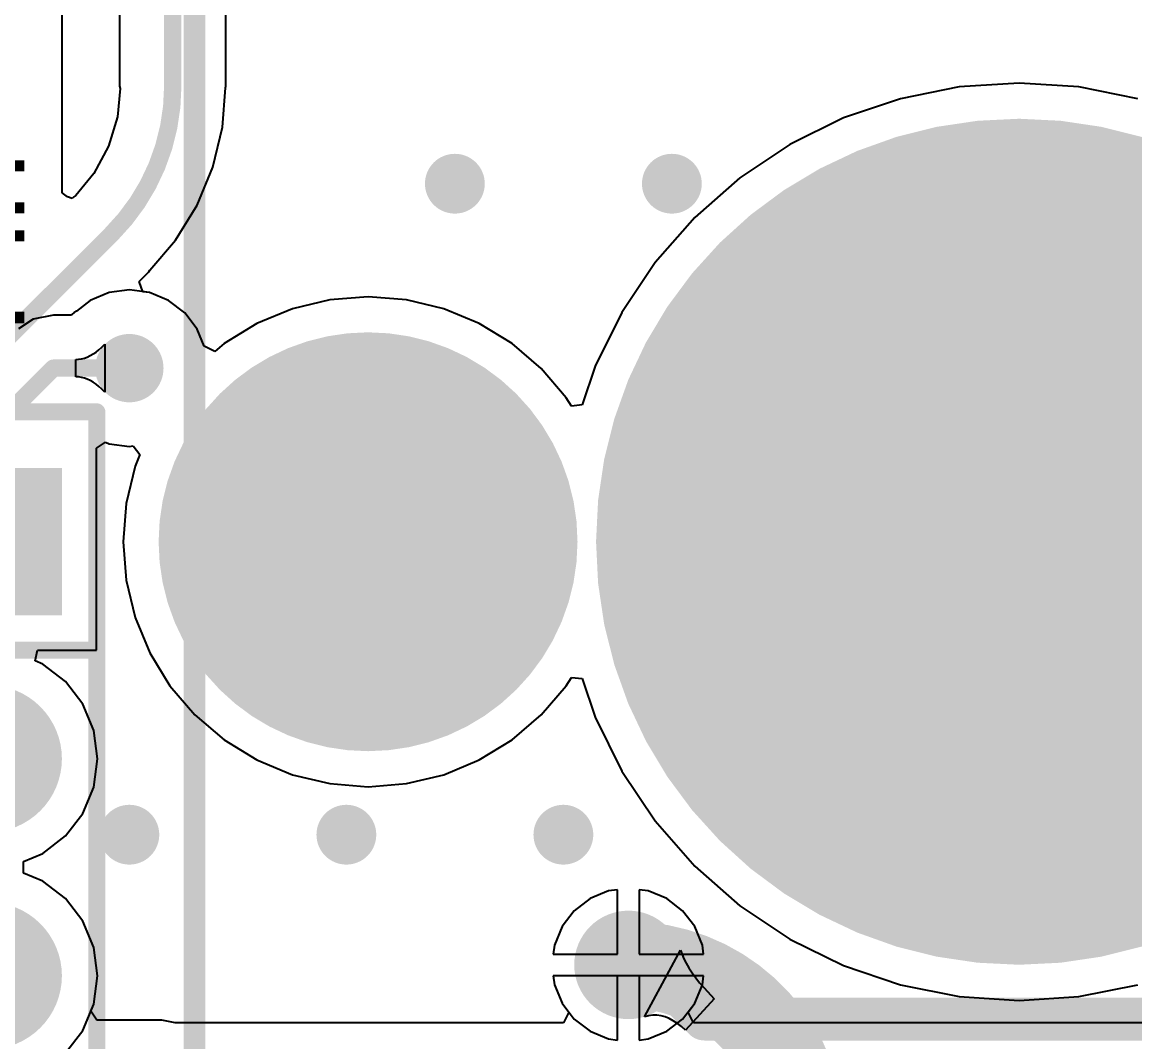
# Model space of a CAD drawing. Header units: millimetres. Extents: x -0.28 to 4.38, y -0.01 to 4.88.
# Drawn here: x 1.241 to 1.753, y 2.4 to 2.869 of the extents above; entities that cross this region are included whole.
import ezdxf

# ---------------------------------------------------------------- set-up
doc = ezdxf.new("R2010")
doc.units = ezdxf.units.MM
doc.header["$MEASUREMENT"] = 0
for name, color, linetype in [('BottomLayer', 5, 'Continuous'), ('BottomOverlay', 54, 'Continuous'), ('BottomSolder', 6, 'Continuous'), ('MultiLayer', 9, 'Continuous'), ('PadHoleLayer', 156, 'Continuous'), ('TopLayer', 1, 'Continuous'), ('TopOverlay', 2, 'Continuous'), ('TopSolder', 216, 'Continuous'), ('ViaHoleLayer', 16, 'Continuous')]:
    doc.layers.add(name, color=color, linetype=linetype)

# ---------------------------------------------------------------- blocks, each defined once
blk = doc.blocks.new('AS5047D_M______B_26')
at = {"layer": 'BottomLayer'}
for points, const_width in [([(0.25374, 0.6, 1), (0.34626, 0.6, 1)], 0.09252), ([(0.20453, 0.3, 1), (0.39547, 0.3, 1)], 0.19094)]:
    blk.add_lwpolyline(points, format="xyb", close=True, dxfattribs=dict(at, const_width=const_width))
at = {"layer": 'BottomOverlay', "const_width": 0.01}
blk.add_lwpolyline([(-0.05, 0.68), (0.64, 0.68)], dxfattribs=at)
at = {"layer": 'BottomSolder'}
for points, const_width in [([(0.25174, 0.6, 1), (0.34826, 0.6, 1)], 0.09652), ([(0.20253, 0.3, 1), (0.39747, 0.3, 1)], 0.19494)]:
    blk.add_lwpolyline(points, format="xyb", close=True, dxfattribs=dict(at, const_width=const_width))
at = {"layer": 'MultiLayer'}
for points, const_width in [([(0.25374, 0.6, 1), (0.34626, 0.6, 1)], 0.09252), ([(0.20453, 0.3, 1), (0.39547, 0.3, 1)], 0.19094)]:
    blk.add_lwpolyline(points, format="xyb", close=True, dxfattribs=dict(at, const_width=const_width))
at = {"layer": 'PadHoleLayer'}
for points, const_width in [([(0.26063, 0.6, 1), (0.33937, 0.6, 1)], 0.07874), ([(0.21142, 0.3, 1), (0.38858, 0.3, 1)], 0.17717)]:
    blk.add_lwpolyline(points, format="xyb", close=True, dxfattribs=dict(at, const_width=const_width))
at = {"layer": 'TopLayer'}
for points, const_width in [([(0.25374, 0.6, 1), (0.34626, 0.6, 1)], 0.09252), ([(0.20453, 0.3, 1), (0.39547, 0.3, 1)], 0.19094)]:
    blk.add_lwpolyline(points, format="xyb", close=True, dxfattribs=dict(at, const_width=const_width))
at = {"layer": 'TopSolder'}
for points, const_width in [([(0.25174, 0.6, 1), (0.34826, 0.6, 1)], 0.09652), ([(0.20253, 0.3, 1), (0.39747, 0.3, 1)], 0.19494)]:
    blk.add_lwpolyline(points, format="xyb", close=True, dxfattribs=dict(at, const_width=const_width))
blk = doc.blocks.new('JP4_C1T_85')
at = {"layer": 'BottomLayer', "const_width": 0.02992}
for points in [[(0.08504, 0, 1), (0.11496, 0, 1)], [(0.18504, 0, 1), (0.21496, 0, 1)], [(0.28504, 0, 1), (0.31496, 0, 1)]]:
    blk.add_lwpolyline(points, format="xyb", close=True, dxfattribs=at)
at = {"layer": 'BottomLayer'}
blk.add_solid([(-0.02992, -0.02992), (0.02992, -0.02992), (-0.02992, 0.02992), (0.02992, 0.02992)], dxfattribs=at)
at = {"layer": 'BottomSolder', "const_width": 0.03392}
for points in [[(0.08304, 0, 1), (0.11696, 0, 1)], [(0.18304, 0, 1), (0.21696, 0, 1)], [(0.28304, 0, 1), (0.31696, 0, 1)]]:
    blk.add_lwpolyline(points, format="xyb", close=True, dxfattribs=at)
at = {"layer": 'BottomSolder'}
blk.add_solid([(-0.03392, -0.03392), (0.03392, -0.03392), (-0.03392, 0.03392), (0.03392, 0.03392)], dxfattribs=at)
at = {"layer": 'MultiLayer', "const_width": 0.02992}
for points in [[(0.08504, 0, 1), (0.11496, 0, 1)], [(0.18504, 0, 1), (0.21496, 0, 1)], [(0.28504, 0, 1), (0.31496, 0, 1)]]:
    blk.add_lwpolyline(points, format="xyb", close=True, dxfattribs=at)
at = {"layer": 'MultiLayer'}
blk.add_solid([(-0.02992, -0.02992), (0.02992, -0.02992), (-0.02992, 0.02992), (0.02992, 0.02992)], dxfattribs=at)
at = {"layer": 'PadHoleLayer', "const_width": 0.02008}
for points in [[(-0.01004, 0, 1), (0.01004, 0, 1)], [(0.08996, 0, 1), (0.11004, 0, 1)], [(0.18996, 0, 1), (0.21004, 0, 1)], [(0.28996, 0, 1), (0.31004, 0, 1)]]:
    blk.add_lwpolyline(points, format="xyb", close=True, dxfattribs=at)
at = {"layer": 'TopLayer', "const_width": 0.02992}
for points in [[(0.08504, 0, 1), (0.11496, 0, 1)], [(0.18504, 0, 1), (0.21496, 0, 1)], [(0.28504, 0, 1), (0.31496, 0, 1)]]:
    blk.add_lwpolyline(points, format="xyb", close=True, dxfattribs=at)
at = {"layer": 'TopLayer'}
blk.add_solid([(-0.02992, -0.02992), (0.02992, -0.02992), (-0.02992, 0.02992), (0.02992, 0.02992)], dxfattribs=at)
at = {"layer": 'TopOverlay', "const_width": 0.00787}
for points in [[(0.35985, 0.05), (-0.05984, 0.05)], [(-0.05984, -0.05), (-0.05984, 0.05)], [(0.05, -0.05), (0.05, 0.05)], [(0.35985, -0.05), (0.35985, 0.05)], [(0.35985, -0.05), (-0.05984, -0.05)]]:
    blk.add_lwpolyline(points, dxfattribs=at)
at = {"layer": 'TopOverlay', "const_width": 0.00394}
for points in [[(-0.06181, 0.05, 1), (-0.05787, 0.05, 1)], [(-0.06181, 0.05, 1), (-0.05787, 0.05, 1)], [(0.04803, 0.05, 1), (0.05197, 0.05, 1)], [(0.35788, 0.05, 1), (0.36182, 0.05, 1)], [(0.35788, 0.05, 1), (0.36182, 0.05, 1)], [(-0.06181, -0.05, 1), (-0.05787, -0.05, 1)], [(-0.06181, -0.05, 1), (-0.05787, -0.05, 1)], [(0.04803, -0.05, 1), (0.05197, -0.05, 1)], [(0.35788, -0.05, 1), (0.36182, -0.05, 1)], [(0.35788, -0.05, 1), (0.36182, -0.05, 1)]]:
    blk.add_lwpolyline(points, format="xyb", close=True, dxfattribs=at)
at = {"layer": 'TopSolder', "const_width": 0.03392}
for points in [[(0.08304, 0, 1), (0.11696, 0, 1)], [(0.18304, 0, 1), (0.21696, 0, 1)], [(0.28304, 0, 1), (0.31696, 0, 1)]]:
    blk.add_lwpolyline(points, format="xyb", close=True, dxfattribs=at)
at = {"layer": 'TopSolder'}
blk.add_solid([(-0.03392, -0.03392), (0.03392, -0.03392), (-0.03392, 0.03392), (0.03392, 0.03392)], dxfattribs=at)

msp = doc.modelspace()

# ---------------------------------------------------------------- linework, layer by layer
at = {"layer": 'BottomLayer'}
for p, q in [((1.25911, 2.79079), (1.25911, 3.55157)), ((1.28553, 3.47872), (1.28553, 2.84)), ((1.33447, 2.84), (1.33447, 3.46858)), ((1.7, 2.8414), (1.67241, 2.83959)), ((1.72759, 2.83959), (1.7, 2.8414)), ((1.28574, 2.83893), (1.28446, 2.82587)), ((1.28553, 2.84), (1.28574, 2.83893)), ((1.33288, 2.82108), (1.33431, 2.83919)), ((1.33431, 2.83919), (1.33447, 2.84)), ((1.67241, 2.83959), (1.64529, 2.83419)), ((1.75471, 2.83419), (1.72759, 2.83959)), ((1.64529, 2.83419), (1.6191, 2.82531)), ((1.28446, 2.82587), (1.28034, 2.81229)), ((1.6191, 2.82531), (1.5943, 2.81308)), ((1.32845, 2.80263), (1.33288, 2.82108)), ((1.28034, 2.81229), (1.27364, 2.79977)), ((1.5943, 2.81308), (1.57131, 2.79771)), ((1.27364, 2.79977), (1.26532, 2.78963)), ((1.32119, 2.78509), (1.32845, 2.80263)), ((1.57131, 2.79771), (1.55052, 2.77948)), ((1.26154, 2.78902), (1.25911, 2.79079)), ((1.26359, 2.7882), (1.26154, 2.78902)), ((1.26441, 2.78902), (1.26359, 2.7882)), ((1.26532, 2.78963), (1.26441, 2.78902)), ((1.31128, 2.76891), (1.32119, 2.78509)), ((1.55052, 2.77948), (1.53229, 2.75869)), ((1.29948, 2.7551), (1.31128, 2.76891)), ((1.53229, 2.75869), (1.51692, 2.7357)), ((1.29458, 2.74998), (1.29902, 2.75441)), ((1.29902, 2.75441), (1.29948, 2.7551)), ((1.29619, 2.74524), (1.29458, 2.74998)), ((1.29933, 2.74483), (1.29619, 2.74524)), ((1.30803, 2.74123), (1.29933, 2.74483)), ((1.4, 2.74287), (1.38234, 2.74148)), ((1.41766, 2.74148), (1.4, 2.74287)), ((1.3155, 2.7355), (1.30803, 2.74123)), ((1.38234, 2.74148), (1.36512, 2.73734)), ((1.43488, 2.73734), (1.41766, 2.74148)), ((1.32123, 2.72803), (1.3155, 2.7355)), ((1.36512, 2.73734), (1.34876, 2.73057)), ((1.45124, 2.73057), (1.43488, 2.73734)), ((1.51692, 2.7357), (1.50469, 2.7109)), ((1.32452, 2.72008), (1.32123, 2.72803)), ((1.34876, 2.73057), (1.33366, 2.72131)), ((1.46634, 2.72131), (1.45124, 2.73057)), ((1.32945, 2.71772), (1.32452, 2.72008)), ((1.33366, 2.72131), (1.32945, 2.71772)), ((1.47981, 2.70981), (1.46634, 2.72131)), ((1.49131, 2.69634), (1.47981, 2.70981)), ((1.50469, 2.7109), (1.49864, 2.69305)), ((1.49367, 2.6925), (1.49131, 2.69634)), ((1.49864, 2.69305), (1.49367, 2.6925)), ((1.27492, 2.67305), (1.27908, 2.67583)), ((1.27492, 2.58008), (1.27492, 2.67305)), ((1.27908, 2.67583), (1.28067, 2.67517)), ((1.28067, 2.67517), (1.29, 2.67394)), ((1.29, 2.67394), (1.29182, 2.67418)), ((1.29182, 2.67418), (1.29487, 2.67022)), ((1.29487, 2.67022), (1.29266, 2.66488)), ((1.29266, 2.66488), (1.28852, 2.64766)), ((1.28852, 2.64766), (1.28713, 2.63)), ((1.28713, 2.63), (1.28852, 2.61234)), ((1.28852, 2.61234), (1.29266, 2.59512)), ((1.29266, 2.59512), (1.29943, 2.57876)), ((1.24662, 2.57508), (1.24761, 2.58008)), ((1.24761, 2.58008), (1.27492, 2.58008)), ((1.29943, 2.57876), (1.30869, 2.56366)), ((1.25018, 2.57361), (1.24662, 2.57508)), ((1.2606, 2.5656), (1.25018, 2.57361)), ((1.26861, 2.55518), (1.2606, 2.5656)), ((1.30869, 2.56366), (1.32019, 2.55019)), ((1.47981, 2.55019), (1.49131, 2.56366)), ((1.49131, 2.56366), (1.49367, 2.5675)), ((1.49367, 2.5675), (1.49864, 2.56695)), ((1.49864, 2.56695), (1.50469, 2.5491)), ((1.27364, 2.54303), (1.26861, 2.55518)), ((1.32019, 2.55019), (1.33366, 2.53869)), ((1.46634, 2.53869), (1.47981, 2.55019)), ((1.50469, 2.5491), (1.51692, 2.5243)), ((1.27535, 2.53), (1.27364, 2.54303)), ((1.33366, 2.53869), (1.34876, 2.52943)), ((1.45124, 2.52943), (1.46634, 2.53869)), ((1.27364, 2.51697), (1.27535, 2.53)), ((1.34876, 2.52943), (1.36512, 2.52266)), ((1.43488, 2.52266), (1.45124, 2.52943)), ((1.36512, 2.52266), (1.38234, 2.51852)), ((1.41766, 2.51852), (1.43488, 2.52266)), ((1.51692, 2.5243), (1.53229, 2.50131)), ((1.38234, 2.51852), (1.4, 2.51713)), ((1.4, 2.51713), (1.41766, 2.51852)), ((1.26861, 2.50482), (1.27364, 2.51697)), ((1.2606, 2.4944), (1.26861, 2.50482)), ((1.53229, 2.50131), (1.55052, 2.48052)), ((1.25018, 2.48639), (1.2606, 2.4944)), ((1.24127, 2.48271), (1.25018, 2.48639)), ((1.24127, 2.47729), (1.24127, 2.48271)), ((1.25018, 2.47361), (1.24127, 2.47729)), ((1.55052, 2.48052), (1.57131, 2.46229)), ((1.2606, 2.4656), (1.25018, 2.47361)), ((1.51086, 2.4691), (1.50235, 2.46557)), ((1.515, 2.46964), (1.51086, 2.4691)), ((1.515, 2.44), (1.515, 2.46964)), ((1.52914, 2.4691), (1.525, 2.46964)), ((1.525, 2.46964), (1.525, 2.44)), ((1.53765, 2.46557), (1.52914, 2.4691)), ((1.26861, 2.45518), (1.2606, 2.4656)), ((1.50235, 2.46557), (1.49504, 2.45996)), ((1.54496, 2.45996), (1.53765, 2.46557)), ((1.57131, 2.46229), (1.5943, 2.44692)), ((1.49504, 2.45996), (1.48943, 2.45265)), ((1.55057, 2.45265), (1.54496, 2.45996)), ((1.27364, 2.44303), (1.26861, 2.45518)), ((1.48943, 2.45265), (1.4859, 2.44414)), ((1.5541, 2.44414), (1.55057, 2.45265)), ((1.5943, 2.44692), (1.6191, 2.43469)), ((1.27535, 2.43), (1.27364, 2.44303)), ((1.4859, 2.44414), (1.48536, 2.44)), ((1.52731, 2.41109), (1.54405, 2.44183)), ((1.54405, 2.44183), (1.5447, 2.43986)), ((1.55464, 2.44), (1.5541, 2.44414)), ((1.48536, 2.44), (1.515, 2.44)), ((1.525, 2.44), (1.55464, 2.44)), ((1.5447, 2.43986), (1.54555, 2.43782)), ((1.54555, 2.43782), (1.5466, 2.43573)), ((1.5466, 2.43573), (1.54785, 2.43358)), ((1.27364, 2.41697), (1.27535, 2.43)), ((1.55464, 2.43), (1.48536, 2.43)), ((1.48536, 2.43), (1.4859, 2.42586)), ((1.54785, 2.43358), (1.5493, 2.43136)), ((1.5493, 2.43136), (1.55279, 2.42676)), ((1.5541, 2.42586), (1.55464, 2.43)), ((1.6191, 2.43469), (1.64529, 2.42581)), ((1.4859, 2.42586), (1.48943, 2.41735)), ((1.55057, 2.41735), (1.5541, 2.42586)), ((1.55279, 2.42676), (1.55484, 2.42436)), ((1.64529, 2.42581), (1.67241, 2.42041)), ((1.72759, 2.42041), (1.75471, 2.42581)), ((1.55484, 2.42436), (1.55952, 2.4194)), ((1.67241, 2.42041), (1.7, 2.4186)), ((1.7, 2.4186), (1.72759, 2.42041)), ((1.27225, 2.41363), (1.27364, 2.41697)), ((1.48943, 2.41735), (1.49257, 2.41325)), ((1.55952, 2.4194), (1.54622, 2.40487)), ((1.54743, 2.41325), (1.55057, 2.41735)), ((1.27503, 2.40947), (1.27225, 2.41363)), ((1.49257, 2.41325), (1.49011, 2.40825)), ((1.52925, 2.41156), (1.52731, 2.41109)), ((1.53117, 2.41179), (1.52925, 2.41156)), ((1.53309, 2.41178), (1.53117, 2.41179)), ((1.535, 2.41152), (1.53309, 2.41178)), ((1.53689, 2.41102), (1.535, 2.41152)), ((1.53878, 2.41028), (1.53689, 2.41102)), ((1.54065, 2.40929), (1.53878, 2.41028)), ((1.54989, 2.40825), (1.54743, 2.41325)), ((1.305, 2.40947), (1.27503, 2.40947)), ((1.31114, 2.40825), (1.305, 2.40947)), ((1.49011, 2.40825), (1.31114, 2.40825)), ((1.54252, 2.40806), (1.54065, 2.40929)), ((1.54437, 2.40658), (1.54252, 2.40806)), ((1.54622, 2.40487), (1.54437, 2.40658)), ((1.94622, 2.40825), (1.54989, 2.40825))]:
    msp.add_line(p, q, dxfattribs=at)
for points, const_width in [([(1.31, 2.84), (1.31, 3.47872)], 0.008), ([(1.0725, 2.5625), (1.28172, 2.77172)], 0.008), ([(1.53, 2.43), (1.53213, 2.43)], 0.01969), ([(1.53213, 2.43), (1.53607, 2.42606)], 0.01969), ([(1.53607, 2.42606), (1.53894, 2.42606)], 0.01969), ([(1.53894, 2.42606), (1.555, 2.41)], 0.01969), ([(1.555, 2.41), (2.055, 2.41)], 0.01969)]:
    msp.add_lwpolyline(points, dxfattribs=dict(at, const_width=const_width))
at = {"layer": 'BottomLayer', "const_width": 0.008}
msp.add_lwpolyline([(1.31, 2.84, -0.198912), (1.28172, 2.77172)], format="xyb", dxfattribs=at)
at = {"layer": 'BottomLayer'}
for points, const_width in [([(1.308, 2.84, 1), (1.312, 2.84, 1)], 0.004), ([(1.308, 2.84, 1), (1.312, 2.84, 1)], 0.004), ([(1.43311, 2.795, 1), (1.44689, 2.795, 1)], 0.01378), ([(1.53311, 2.795, 1), (1.54689, 2.795, 1)], 0.01378), ([(1.27972, 2.77172, 1), (1.28372, 2.77172, 1)], 0.004), ([(1.27972, 2.77172, 1), (1.28372, 2.77172, 1)], 0.004), ([(1.28213, 2.71, 1), (1.29787, 2.71, 1)], 0.01575), ([(1.28311, 2.495, 1), (1.29689, 2.495, 1)], 0.01378), ([(1.38311, 2.495, 1), (1.39689, 2.495, 1)], 0.01378), ([(1.48311, 2.495, 1), (1.49689, 2.495, 1)], 0.01378), ([(1.5075, 2.435, 1), (1.5325, 2.435, 1)], 0.025), ([(1.52508, 2.43, 1), (1.53492, 2.43, 1)], 0.00984), ([(1.52721, 2.43, 1), (1.53705, 2.43, 1)], 0.00984), ([(1.52721, 2.43, 1), (1.53705, 2.43, 1)], 0.00984), ([(1.53115, 2.42606, 1), (1.54099, 2.42606, 1)], 0.00984), ([(1.53115, 2.42606, 1), (1.54099, 2.42606, 1)], 0.00984), ([(1.53402, 2.42606, 1), (1.54386, 2.42606, 1)], 0.00984), ([(1.53402, 2.42606, 1), (1.54386, 2.42606, 1)], 0.00984), ([(1.55008, 2.41, 1), (1.55992, 2.41, 1)], 0.00984), ([(1.55008, 2.41, 1), (1.55992, 2.41, 1)], 0.00984)]:
    msp.add_lwpolyline(points, format="xyb", close=True, dxfattribs=dict(at, const_width=const_width))
at = {"layer": 'MultiLayer'}
for points, const_width in [([(1.43311, 2.795, 1), (1.44689, 2.795, 1)], 0.01378), ([(1.53311, 2.795, 1), (1.54689, 2.795, 1)], 0.01378), ([(1.28213, 2.71, 1), (1.29787, 2.71, 1)], 0.01575), ([(1.28311, 2.495, 1), (1.29689, 2.495, 1)], 0.01378), ([(1.38311, 2.495, 1), (1.39689, 2.495, 1)], 0.01378), ([(1.48311, 2.495, 1), (1.49689, 2.495, 1)], 0.01378), ([(1.5075, 2.435, 1), (1.5325, 2.435, 1)], 0.025)]:
    msp.add_lwpolyline(points, format="xyb", close=True, dxfattribs=dict(at, const_width=const_width))
at = {"layer": 'TopLayer'}
for p, q in [((1.7, 2.8414), (1.67241, 2.83959)), ((1.72759, 2.83959), (1.7, 2.8414)), ((1.67241, 2.83959), (1.64529, 2.83419)), ((1.75471, 2.83419), (1.72759, 2.83959)), ((1.64529, 2.83419), (1.6191, 2.82531)), ((1.6191, 2.82531), (1.5943, 2.81308)), ((1.5943, 2.81308), (1.57131, 2.79771)), ((1.57131, 2.79771), (1.55052, 2.77948)), ((1.55052, 2.77948), (1.53229, 2.75869)), ((1.53229, 2.75869), (1.51692, 2.7357)), ((1.28067, 2.74483), (1.27197, 2.74123)), ((1.29, 2.74606), (1.28067, 2.74483)), ((1.29933, 2.74483), (1.29, 2.74606)), ((1.30803, 2.74123), (1.29933, 2.74483)), ((1.4, 2.74287), (1.38234, 2.74148)), ((1.41766, 2.74148), (1.4, 2.74287)), ((1.27197, 2.74123), (1.26557, 2.73631)), ((1.3155, 2.7355), (1.30803, 2.74123)), ((1.38234, 2.74148), (1.36512, 2.73734)), ((1.43488, 2.73734), (1.41766, 2.74148)), ((1.24564, 2.73261), (1.23884, 2.72806)), ((1.255, 2.73447), (1.24564, 2.73261)), ((1.2633, 2.73447), (1.255, 2.73447)), ((1.26356, 2.73469), (1.2633, 2.73447)), ((1.26454, 2.73565), (1.26356, 2.73469)), ((1.26557, 2.73631), (1.26454, 2.73565)), ((1.32123, 2.72803), (1.3155, 2.7355)), ((1.36512, 2.73734), (1.34876, 2.73057)), ((1.45124, 2.73057), (1.43488, 2.73734)), ((1.51692, 2.7357), (1.50469, 2.7109)), ((1.32452, 2.72008), (1.32123, 2.72803)), ((1.34876, 2.73057), (1.33366, 2.72131)), ((1.46634, 2.72131), (1.45124, 2.73057)), ((1.2733, 2.71653), (1.27465, 2.71744)), ((1.27465, 2.71744), (1.27601, 2.7185)), ((1.27601, 2.7185), (1.27738, 2.71969)), ((1.27738, 2.71969), (1.27875, 2.72102)), ((1.27875, 2.72102), (1.27875, 2.69898)), ((1.32945, 2.71772), (1.32452, 2.72008)), ((1.33366, 2.72131), (1.32945, 2.71772)), ((1.47981, 2.70981), (1.46634, 2.72131)), ((1.26532, 2.714), (1.26663, 2.71407)), ((1.26532, 2.706), (1.26532, 2.714)), ((1.26663, 2.71407), (1.26795, 2.71428)), ((1.26795, 2.71428), (1.26928, 2.71463)), ((1.26928, 2.71463), (1.27061, 2.71512)), ((1.27061, 2.71512), (1.27195, 2.71576)), ((1.27195, 2.71576), (1.2733, 2.71653)), ((1.49131, 2.69634), (1.47981, 2.70981)), ((1.50469, 2.7109), (1.49864, 2.69305)), ((1.26663, 2.70593), (1.26532, 2.706)), ((1.26795, 2.70572), (1.26663, 2.70593)), ((1.26928, 2.70537), (1.26795, 2.70572)), ((1.27061, 2.70488), (1.26928, 2.70537)), ((1.27195, 2.70424), (1.27061, 2.70488)), ((1.2733, 2.70347), (1.27195, 2.70424)), ((1.27465, 2.70256), (1.2733, 2.70347)), ((1.27601, 2.7015), (1.27465, 2.70256)), ((1.27738, 2.70031), (1.27601, 2.7015)), ((1.27875, 2.69898), (1.27738, 2.70031)), ((1.49367, 2.6925), (1.49131, 2.69634)), ((1.49864, 2.69305), (1.49367, 2.6925)), ((1.27492, 2.67305), (1.27908, 2.67583)), ((1.27492, 2.58008), (1.27492, 2.67305)), ((1.27908, 2.67583), (1.28067, 2.67517)), ((1.28067, 2.67517), (1.29, 2.67394)), ((1.29, 2.67394), (1.29182, 2.67418)), ((1.29182, 2.67418), (1.29487, 2.67022)), ((1.29487, 2.67022), (1.29266, 2.66488)), ((1.29266, 2.66488), (1.28852, 2.64766)), ((1.28852, 2.64766), (1.28713, 2.63)), ((1.28713, 2.63), (1.28852, 2.61234)), ((1.28852, 2.61234), (1.29266, 2.59512)), ((1.29266, 2.59512), (1.29943, 2.57876)), ((1.24662, 2.57508), (1.24761, 2.58008)), ((1.24761, 2.58008), (1.27492, 2.58008)), ((1.29943, 2.57876), (1.30869, 2.56366)), ((1.25018, 2.57361), (1.24662, 2.57508)), ((1.2606, 2.5656), (1.25018, 2.57361)), ((1.26861, 2.55518), (1.2606, 2.5656)), ((1.30869, 2.56366), (1.32019, 2.55019)), ((1.47981, 2.55019), (1.49131, 2.56366)), ((1.49131, 2.56366), (1.49367, 2.5675)), ((1.49367, 2.5675), (1.49864, 2.56695)), ((1.49864, 2.56695), (1.50469, 2.5491)), ((1.27364, 2.54303), (1.26861, 2.55518)), ((1.32019, 2.55019), (1.33366, 2.53869)), ((1.46634, 2.53869), (1.47981, 2.55019)), ((1.50469, 2.5491), (1.51692, 2.5243)), ((1.27535, 2.53), (1.27364, 2.54303)), ((1.33366, 2.53869), (1.34876, 2.52943)), ((1.45124, 2.52943), (1.46634, 2.53869)), ((1.27364, 2.51697), (1.27535, 2.53)), ((1.34876, 2.52943), (1.36512, 2.52266)), ((1.43488, 2.52266), (1.45124, 2.52943)), ((1.36512, 2.52266), (1.38234, 2.51852)), ((1.41766, 2.51852), (1.43488, 2.52266)), ((1.51692, 2.5243), (1.53229, 2.50131)), ((1.38234, 2.51852), (1.4, 2.51713)), ((1.4, 2.51713), (1.41766, 2.51852)), ((1.26861, 2.50482), (1.27364, 2.51697)), ((1.2606, 2.4944), (1.26861, 2.50482)), ((1.53229, 2.50131), (1.55052, 2.48052)), ((1.25018, 2.48639), (1.2606, 2.4944)), ((1.24127, 2.48271), (1.25018, 2.48639)), ((1.24127, 2.47729), (1.24127, 2.48271)), ((1.25018, 2.47361), (1.24127, 2.47729)), ((1.55052, 2.48052), (1.57131, 2.46229)), ((1.2606, 2.4656), (1.25018, 2.47361)), ((1.51086, 2.4691), (1.50235, 2.46557)), ((1.515, 2.46964), (1.51086, 2.4691)), ((1.515, 2.44), (1.515, 2.46964)), ((1.52914, 2.4691), (1.525, 2.46964)), ((1.525, 2.46964), (1.525, 2.44)), ((1.53765, 2.46557), (1.52914, 2.4691)), ((1.26861, 2.45518), (1.2606, 2.4656)), ((1.50235, 2.46557), (1.49504, 2.45996)), ((1.54496, 2.45996), (1.53765, 2.46557)), ((1.57131, 2.46229), (1.5943, 2.44692)), ((1.49504, 2.45996), (1.48943, 2.45265)), ((1.55057, 2.45265), (1.54496, 2.45996)), ((1.27364, 2.44303), (1.26861, 2.45518)), ((1.48943, 2.45265), (1.4859, 2.44414)), ((1.5541, 2.44414), (1.55057, 2.45265)), ((1.5943, 2.44692), (1.6191, 2.43469)), ((1.27535, 2.43), (1.27364, 2.44303)), ((1.4859, 2.44414), (1.48536, 2.44)), ((1.55464, 2.44), (1.5541, 2.44414)), ((1.48536, 2.44), (1.515, 2.44)), ((1.525, 2.44), (1.55464, 2.44)), ((1.27364, 2.41697), (1.27535, 2.43)), ((1.515, 2.43), (1.48536, 2.43)), ((1.48536, 2.43), (1.4859, 2.42586)), ((1.515, 2.40036), (1.515, 2.43)), ((1.55464, 2.43), (1.525, 2.43)), ((1.525, 2.43), (1.525, 2.40036)), ((1.5541, 2.42586), (1.55464, 2.43)), ((1.6191, 2.43469), (1.64529, 2.42581)), ((1.4859, 2.42586), (1.48943, 2.41735)), ((1.55057, 2.41735), (1.5541, 2.42586)), ((1.64529, 2.42581), (1.67241, 2.42041)), ((1.72759, 2.42041), (1.75471, 2.42581)), ((1.67241, 2.42041), (1.7, 2.4186)), ((1.7, 2.4186), (1.72759, 2.42041)), ((1.26861, 2.40482), (1.27364, 2.41697)), ((1.48943, 2.41735), (1.49504, 2.41004)), ((1.54496, 2.41004), (1.55057, 2.41735)), ((1.49504, 2.41004), (1.50235, 2.40443)), ((1.53765, 2.40443), (1.54496, 2.41004)), ((1.2606, 2.3944), (1.26861, 2.40482)), ((1.50235, 2.40443), (1.51086, 2.4009)), ((1.52914, 2.4009), (1.53765, 2.40443)), ((1.51086, 2.4009), (1.515, 2.40036)), ((1.525, 2.40036), (1.52914, 2.4009))]:
    msp.add_line(p, q, dxfattribs=at)
for points, const_width in [([(1.43311, 2.795, 1), (1.44689, 2.795, 1)], 0.01378), ([(1.53311, 2.795, 1), (1.54689, 2.795, 1)], 0.01378), ([(1.28213, 2.71, 1), (1.29787, 2.71, 1)], 0.01575), ([(1.253, 2.71, 1), (1.257, 2.71, 1)], 0.004), ([(1.253, 2.71, 1), (1.257, 2.71, 1)], 0.004), ([(1.288, 2.71, 1), (1.292, 2.71, 1)], 0.004), ([(1.28311, 2.495, 1), (1.29689, 2.495, 1)], 0.01378), ([(1.38311, 2.495, 1), (1.39689, 2.495, 1)], 0.01378), ([(1.48311, 2.495, 1), (1.49689, 2.495, 1)], 0.01378), ([(1.5075, 2.435, 1), (1.5325, 2.435, 1)], 0.025), ([(1.51, 2.435, 1), (1.53, 2.435, 1)], 0.02)]:
    msp.add_lwpolyline(points, format="xyb", close=True, dxfattribs=dict(at, const_width=const_width))
at = {"layer": 'TopLayer', "const_width": 0.008}
for points in [[(1.23602, 2.69102), (1.255, 2.71)], [(1.255, 2.71), (1.29, 2.71)]]:
    msp.add_lwpolyline(points, dxfattribs=at)
at = {"layer": 'TopLayer', "const_width": 0.04}
msp.add_lwpolyline([(1.52, 2.435, -0.414214), (1.6, 2.355)], format="xyb", dxfattribs=at)
at = {"layer": 'ViaHoleLayer'}
for points, const_width in [([(1.43606, 2.795, 1), (1.44394, 2.795, 1)], 0.00787), ([(1.53606, 2.795, 1), (1.54394, 2.795, 1)], 0.00787), ([(1.28508, 2.71, 1), (1.29492, 2.71, 1)], 0.00984), ([(1.28606, 2.495, 1), (1.29394, 2.495, 1)], 0.00787), ([(1.38606, 2.495, 1), (1.39394, 2.495, 1)], 0.00787), ([(1.48606, 2.495, 1), (1.49394, 2.495, 1)], 0.00787), ([(1.513, 2.435, 1), (1.527, 2.435, 1)], 0.014)]:
    msp.add_lwpolyline(points, format="xyb", close=True, dxfattribs=dict(at, const_width=const_width))

# ---------------------------------------------------------------- block references
for name, p, rotation in [('AS5047D_M______B_26', (2, 2.33), 90), ('JP4_C1T_85', (1.225, 2.63), 270)]:
    msp.add_blockref(name, p, dxfattribs=dict(rotation=rotation))

# ---------------------------------------------------------------- texts
at = {"layer": 'TopOverlay'}
msp.add_text('Pin', height=0.043307, rotation=90, dxfattribs=at).set_placement((1.24165, 2.72588))

doc.saveas('drawing.dxf')
